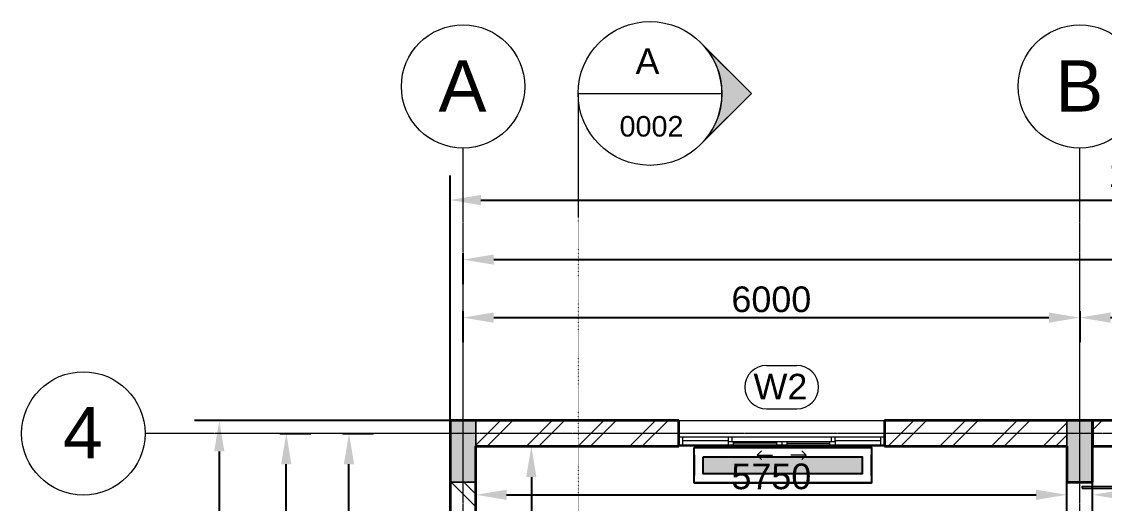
# Model space of a CAD drawing. Header units: millimetres. Extents: x -22696 to 333987, y -7117 to 2643871.
# Drawn here: x 5236 to 15770, y 11069 to 15761 of the extents above; entities that cross this region are included whole.
import ezdxf
from ezdxf.enums import TextEntityAlignment as Align

# ---------------------------------------------------------------- set-up
doc = ezdxf.new("R2010")
doc.units = ezdxf.units.MM
for name, pattern in [('Dash', [6.35, 3.175, -3.175]), ('Dot 2mm', [2, 0, -2]), ('Grid Line', [22.225, 12.7, -3.175, 3.175, -3.175])]:
    doc.linetypes.add(name, pattern=pattern)
for name, color, linetype, lineweight in [('A_Center_Line', 7, 'Continuous', 9), ('A_Col_Ele', 7, 'Continuous', 18), ('A_Col_Sec', 7, 'Continuous', 35), ('A_Dim1', 7, 'Continuous', 9), ('A_Door_Ele', 7, 'Continuous', 9), ('A_SEC', 7, 'Continuous', 9), ('A_Wall_Ele', 7, 'Continuous', 9), ('A_Wall_Plan', 7, 'Continuous', 35), ('A_Wall_Sec', 7, 'Continuous', 35), ('A_Window_Ele', 7, 'Continuous', 9), ('A_Window_Plan', 7, 'Continuous', 18), ('A_Window_tag', 7, 'Continuous', 9)]:
    doc.layers.add(name, color=color, linetype=linetype, lineweight=lineweight)
doc.layers.add('TMS122-2X28', color=241, linetype='Continuous')
doc.styles.add('Arial', font='arial.ttf', dxfattribs={"height": 250})
doc.styles.add('Arial_4', font='arial.ttf', dxfattribs={"height": 500})
doc.styles.add('Arial_5', font='arial.ttf', dxfattribs={"height": 200})
doc.styles.add('RS', font='romans.shx')
doc.dimstyles.new('MM_Diagonal_-_2_5mm_Arial', dxfattribs={"dimscale": 304.8, "dimtxt": 255.06485, "dimasz": 0.984252, "dimexe": 0.787402, "dimexo": 0.492126, "dimgap": 0.164042, "dimtad": 1, "dimdec": 0, "dimzin": 0, "dimdsep": 46, "dimtxsty": 'Arial', "dimsah": 1, "dimcen": 0.09, "dimazin": 0, "dimtfac": 1, "dimtdec": 4, "dimtix": 1, "dimtmove": 0, "dimatfit": 3, "dimfxl": 0, "dimtvp": 1, "dimtolj": 1, "dimtzin": 0, "dimarcsym": 0})

# ---------------------------------------------------------------- blocks, each defined once
blk = doc.blocks.new('MM_Aluminum Sliding window with top fix glass _3x1 Opening_ - W2-532318-00-Ground Floor Plan')
at = {"layer": 'A_Window_Ele'}
for p, q in [((-238, 211), (-195, 253)), ((-238, 211), (-195, 168)), ((-238, 211), (-88, 211)), ((238, 211), (88, 211)), ((238, 211), (195, 253)), ((238, 211), (195, 168)), ((-519, 110), (-962, 110)), ((-50, 110), (-469, 110)), ((469, 110), (50, 110)), ((962, 110), (519, 110)), ((-962, 35), (-519, 35)), ((-481, 35), (481, 35)), ((519, 35), (962, 35))]:
    blk.add_line(p, q, dxfattribs=at)
at = {"layer": 'A_Window_Plan'}
for p, q in [((-962, 110), (-1000, 110)), ((-962, 35), (-962, 110)), ((-519, 79), (-519, 110)), ((-469, 110), (-519, 110)), ((-469, 110), (-469, 80)), ((-50, 80), (-50, 110)), ((50, 110), (-50, 110)), ((0, 80), (0, 110)), ((50, 80), (50, 110)), ((469, 110), (469, 80)), ((519, 110), (469, 110)), ((519, 80), (519, 110)), ((962, 110), (962, 35)), ((1000, 110), (962, 110)), ((-1000, 35), (-962, 35)), ((-962, 73), (-519, 73)), ((-469, 80), (-519, 80)), ((-481, 79), (-519, 79)), ((-519, 79), (-519, 35)), ((-519, 35), (-481, 35)), ((-481, 35), (-481, 79)), ((-50, 95), (-469, 95)), ((-50, 80), (-469, 80)), ((50, 80), (-50, 80)), ((50, 95), (469, 95)), ((469, 80), (50, 80)), ((519, 80), (469, 80)), ((519, 79), (481, 79)), ((481, 79), (481, 35)), ((481, 35), (519, 35)), ((519, 35), (519, 79)), ((519, 73), (962, 73)), ((962, 35), (1000, 35))]:
    blk.add_line(p, q, dxfattribs=at)
blk = doc.blocks.new('MM_Single leaf Flush Door - D1-533154-00-Ground Floor Plan')
at = {"layer": 'A_Door_Ele', "color": 47, "lineweight": 25}
for p, q in [((-462, 954), (-442, 954)), ((-442, 25), (-442, 954)), ((-462, 25), (-442, 25))]:
    blk.add_line(p, q, dxfattribs=at)
at = {"layer": 'A_Door_Ele'}
blk.add_line((-462, 25), (-462, 954), dxfattribs=at)
at = {"layer": 'A_Door_Ele', "color": 5, "linetype": 'Dash', "lineweight": 18}
blk.add_arc((-462, 30), 924, 0, 88.7597, dxfattribs=at)
blk = doc.blocks.new('Grid - MM_Grid Head - Circle-325942-00-Ground Floor Plan')
at = {"layer": 'A_Center_Line'}
blk.add_circle((0, 0), 6, dxfattribs=at)
blk = doc.blocks.new('Section - Reference sheet-424616-00-Ground Floor Plan')
at = {"layer": 'A_SEC'}
h = blk.add_hatch(color=256, dxfattribs=at)
edge = h.paths.add_edge_path()
edge.add_line((-7, 16.86), (-2.51, 12.37))
edge.add_arc((-7, 7), 7, 50.0824, 129.9176)
edge.add_line((-11.49, 12.37), (-7, 16.86))
for p, q in [((-11.93, 11.93), (-7, 16.86)), ((-7, 16.86), (-11.49, 12.37)), ((-2.07, 11.93), (-7, 16.86)), ((-2.51, 12.37), (-7, 16.86)), ((-7, 0), (5, 0))]:
    blk.add_line(p, q, dxfattribs=at)
blk.add_circle((-7, 7), 7, dxfattribs=at)
blk.add_arc((-7, 7), 7, 50.0824, 129.9176, dxfattribs=at)
blk = doc.blocks.new('DIMBLOCK3-00-Ground Floor Plan')
at = {"layer": 'A_Dim1', "color": 0, "lineweight": -2}
for p, q in [((8359, 11750), (8661, 11750)), ((8421, 8050), (8421, 11450)), ((8359, 7750), (8661, 7750))]:
    blk.add_line(p, q, dxfattribs=at)
at = {"layer": 'A_Dim1', "color": 0}
for points in [[(8371, 11450), (8471, 11450), (8421, 11750)], [(8371, 8050), (8471, 8050), (8421, 7750)]]:
    blk.add_solid(points, dxfattribs=at)
at = {"layer": 'Defpoints', "color": 0}
for p in [(8209, 11750), (8421, 11750), (8209, 7750)]:
    blk.add_point(p, dxfattribs=at)
at = {"layer": 'A_Dim1', "color": 0, "insert": (8244, 9750), "char_height": 250, "width": 922.94, "attachment_point": 5, "rotation": 90, "style": 'Arial'}
blk.add_mtext('\\A1;4000', dxfattribs=at)
blk = doc.blocks.new('DIMBLOCK4-00-Ground Floor Plan')
at = {"layer": 'A_Dim1', "color": 0, "lineweight": -2}
for p, q in [((9530, 12940), (9530, 12638)), ((9830, 12878), (15230, 12878)), ((15530, 12940), (15530, 12638))]:
    blk.add_line(p, q, dxfattribs=at)
at = {"layer": 'A_Dim1', "color": 0}
for points in [[(9830, 12928), (9830, 12828), (9530, 12878)], [(15230, 12928), (15230, 12828), (15530, 12878)]]:
    blk.add_solid(points, dxfattribs=at)
at = {"layer": 'Defpoints', "color": 0}
for p in [(9530, 13090), (15530, 13090), (15530, 12878)]:
    blk.add_point(p, dxfattribs=at)
at = {"layer": 'A_Dim1', "color": 0, "insert": (12530, 13055), "char_height": 250, "width": 922.94, "attachment_point": 5, "style": 'Arial'}
blk.add_mtext('\\A1;6000', dxfattribs=at)
blk = doc.blocks.new('DIMBLOCK5-00-Ground Floor Plan')
at = {"layer": 'A_Dim1', "color": 0, "lineweight": -2}
for p, q in [((15530, 12940), (15530, 12638)), ((15830, 12878), (19430, 12878)), ((19730, 12940), (19730, 12638))]:
    blk.add_line(p, q, dxfattribs=at)
at = {"layer": 'A_Dim1', "color": 0}
for points in [[(15830, 12928), (15830, 12828), (15530, 12878)], [(19430, 12928), (19430, 12828), (19730, 12878)]]:
    blk.add_solid(points, dxfattribs=at)
at = {"layer": 'Defpoints', "color": 0}
for p in [(15530, 13090), (19730, 13090), (19730, 12878)]:
    blk.add_point(p, dxfattribs=at)
at = {"layer": 'A_Dim1', "color": 0, "insert": (17630, 13055), "char_height": 250, "width": 922.94, "attachment_point": 5, "style": 'Arial'}
blk.add_mtext('\\A1;4200', dxfattribs=at)
blk = doc.blocks.new('DIMBLOCK8-00-Ground Floor Plan')
at = {"layer": 'A_Dim1', "color": 0, "lineweight": -2}
for p, q in [((15655, 10425), (15655, 11392)), ((17690, 11214), (17690, 10912)), ((15955, 11152), (17390, 11152))]:
    blk.add_line(p, q, dxfattribs=at)
at = {"layer": 'A_Dim1', "color": 0}
for points in [[(15955, 11202), (15955, 11102), (15655, 11152)], [(17390, 11202), (17390, 11102), (17690, 11152)]]:
    blk.add_solid(points, dxfattribs=at)
at = {"layer": 'Defpoints', "color": 0}
for p in [(17690, 11364), (17690, 11152), (15655, 10275)]:
    blk.add_point(p, dxfattribs=at)
at = {"layer": 'A_Dim1', "color": 0, "insert": (16673, 11330), "char_height": 250, "width": 922.94, "attachment_point": 5, "style": 'Arial'}
blk.add_mtext('\\A1;2035', dxfattribs=at)
blk = doc.blocks.new('DIMBLOCK9-00-Ground Floor Plan')
at = {"layer": 'A_Dim1', "color": 0, "lineweight": -2}
for p, q in [((15405, 10425), (15405, 11392)), ((9655, 11214), (9655, 10912)), ((9955, 11152), (15105, 11152))]:
    blk.add_line(p, q, dxfattribs=at)
at = {"layer": 'A_Dim1', "color": 0}
for points in [[(9955, 11202), (9955, 11102), (9655, 11152)], [(15105, 11202), (15105, 11102), (15405, 11152)]]:
    blk.add_solid(points, dxfattribs=at)
at = {"layer": 'Defpoints', "color": 0}
for p in [(9655, 11364), (15405, 11152), (15405, 10275)]:
    blk.add_point(p, dxfattribs=at)
at = {"layer": 'A_Dim1', "color": 0, "insert": (12530, 11330), "char_height": 250, "width": 922.94, "attachment_point": 5, "style": 'Arial'}
blk.add_mtext('\\A1;5750', dxfattribs=at)
blk = doc.blocks.new('DIMBLOCK13-00-Ground Floor Plan')
at = {"layer": 'A_Dim1', "color": 0, "lineweight": -2}
for p, q in [((10257, 11625), (9955, 11625)), ((10195, 11325), (10195, 8175)), ((10257, 7875), (9955, 7875))]:
    blk.add_line(p, q, dxfattribs=at)
at = {"layer": 'A_Dim1', "color": 0}
for points in [[(10145, 11325), (10245, 11325), (10195, 11625)], [(10145, 8175), (10245, 8175), (10195, 7875)]]:
    blk.add_solid(points, dxfattribs=at)
at = {"layer": 'Defpoints', "color": 0}
for p in [(10407, 11625), (10195, 7875), (10407, 7875)]:
    blk.add_point(p, dxfattribs=at)
at = {"layer": 'A_Dim1', "color": 0, "insert": (10017, 9750), "char_height": 250, "width": 922.94, "attachment_point": 5, "rotation": 90, "style": 'Arial'}
blk.add_mtext('\\A1;3750', dxfattribs=at)
blk = doc.blocks.new('DIMBLOCK15-00-Ground Floor Plan')
at = {"layer": 'A_Dim1', "color": 0, "lineweight": -2}
for p, q in [((7749, 11750), (8051, 11750)), ((7811, 300), (7811, 11450)), ((7749, 0), (8051, 0))]:
    blk.add_line(p, q, dxfattribs=at)
at = {"layer": 'A_Dim1', "color": 0}
for points in [[(7761, 11450), (7861, 11450), (7811, 11750)], [(7761, 300), (7861, 300), (7811, 0)]]:
    blk.add_solid(points, dxfattribs=at)
at = {"layer": 'Defpoints', "color": 0}
for p in [(7599, 11750), (7811, 11750), (7599, 0)]:
    blk.add_point(p, dxfattribs=at)
at = {"layer": 'A_Dim1', "color": 0, "insert": (7597, 5875), "char_height": 250, "width": 2274.39, "attachment_point": 5, "rotation": 90, "style": 'Arial'}
blk.add_mtext('\\A1;11750(C/C)', dxfattribs=at)
blk = doc.blocks.new('DIMBLOCK16-00-Ground Floor Plan')
at = {"layer": 'A_Dim1', "color": 0, "lineweight": -2}
for p, q in [((9505, 11875), (6919, 11875)), ((7159, 11575), (7159, 175)), ((9505, -125), (6919, -125))]:
    blk.add_line(p, q, dxfattribs=at)
at = {"layer": 'A_Dim1', "color": 0}
for points in [[(7109, 11575), (7209, 11575), (7159, 11875)], [(7109, 175), (7209, 175), (7159, -125)]]:
    blk.add_solid(points, dxfattribs=at)
at = {"layer": 'Defpoints', "color": 0}
for p in [(9655, 11875), (7159, -125), (9655, -125)]:
    blk.add_point(p, dxfattribs=at)
at = {"layer": 'A_Dim1', "color": 0, "insert": (6945, 5875), "char_height": 250, "width": 2321.48, "attachment_point": 5, "rotation": 90, "style": 'Arial'}
blk.add_mtext('\\A1;12000(O/O)', dxfattribs=at)
blk = doc.blocks.new('DIMBLOCK17-00-Ground Floor Plan')
at = {"layer": 'A_Dim1', "color": 0, "lineweight": -2}
for p, q in [((9530, 13505), (9530, 13203)), ((23930, 13505), (23930, 13203)), ((9830, 13443), (23630, 13443))]:
    blk.add_line(p, q, dxfattribs=at)
at = {"layer": 'A_Dim1', "color": 0}
for points in [[(9830, 13493), (9830, 13393), (9530, 13443)], [(23630, 13493), (23630, 13393), (23930, 13443)]]:
    blk.add_solid(points, dxfattribs=at)
at = {"layer": 'Defpoints', "color": 0}
for p in [(9530, 13655), (23930, 13655), (23930, 13443)]:
    blk.add_point(p, dxfattribs=at)
at = {"layer": 'A_Dim1', "color": 0, "insert": (16730, 13657), "char_height": 250, "width": 2274.39, "attachment_point": 5, "style": 'Arial'}
blk.add_mtext('\\A1;14400(C/C)', dxfattribs=at)
blk = doc.blocks.new('DIMBLOCK18-00-Ground Floor Plan')
at = {"layer": 'A_Dim1', "color": 0, "lineweight": -2}
for p, q in [((9405, 11425), (9405, 14263)), ((24055, 11775), (24055, 14263)), ((9705, 14023), (23755, 14023))]:
    blk.add_line(p, q, dxfattribs=at)
at = {"layer": 'A_Dim1', "color": 0}
for points in [[(9705, 14073), (9705, 13973), (9405, 14023)], [(23755, 14073), (23755, 13973), (24055, 14023)]]:
    blk.add_solid(points, dxfattribs=at)
at = {"layer": 'Defpoints', "color": 0}
for p in [(24055, 14023), (24055, 11625), (9405, 11275)]:
    blk.add_point(p, dxfattribs=at)
at = {"layer": 'A_Dim1', "color": 0, "insert": (16730, 14237), "char_height": 250, "width": 2321.48, "attachment_point": 5, "style": 'Arial'}
blk.add_mtext('\\A1;14650(O/O)', dxfattribs=at)
blk = doc.blocks.new('Mott Window Tag - Window Tag-512810-00-Ground Floor Plan')
at = {"layer": 'A_Window_tag'}
for p, q in [((-1.4661, 2.125), (1.4661, 2.125)), ((-1.4661, -2.125), (1.4661, -2.125))]:
    blk.add_line(p, q, dxfattribs=at)
for centre, start, end in [((-1.4661, 0), 90, 270), ((1.4661, 0), 270, 90)]:
    blk.add_arc(centre, 2.125, start, end, dxfattribs=at)
blk = doc.blocks.new('2X36W-MO')
at = {"layer": 'TMS122-2X28', "linetype": 'ByBlock', "lineweight": -2}
h = blk.add_hatch(dxfattribs=at)
h.set_pattern_fill('ANGLE', color=256, style=0)
h.set_pattern_definition([(0, (0, 0), (0, 6.985), [5.08, -1.905]), (90, (0, 0), (-6.985, 4e-16), [5.08, -1.905])])
h.paths.add_polyline_path([(525, 56), (-525, 56), (-525, -56), (525, -56)])
for p, q in [((585, 116), (-585, 116)), ((585, 116), (-585, 116)), ((-585, 116), (585, 116)), ((-585, 67.5), (-585, -67.5)), ((-585, 67.5), (-585, -67.5)), ((-585, -67.5), (-585, 67.5)), ((-585, 67.5), (-585, 67.5)), ((-585, 67.5), (-585, 67.5)), ((585, -67.5), (585, 67.5)), ((585, 67.5), (585, 67.5)), ((585, -67.5), (585, 67.5)), ((585, 67.5), (585, 67.5)), ((585, 67.5), (585, -67.5)), ((-585, -67.5), (-585, -67.5)), ((-585, -67.5), (-585, -67.5)), ((585, -67.5), (585, -67.5)), ((585, -67.5), (585, -67.5)), ((-585, -116), (585, -116)), ((585, -116), (-585, -116)), ((-585, -116), (585, -116))]:
    blk.add_line(p, q, dxfattribs=at)
for points in [[(-585, 116), (585, 116), (585, -116), (-585, -116)], [(-525, 56), (525, 56), (525, -56), (-525, -56)]]:
    blk.add_lwpolyline(points, close=True, dxfattribs=at)
at = {"layer": 'TMS122-2X28', "linetype": 'ByBlock', "lineweight": -2, "style": 'RS'}
blk.add_attdef('FIX.NO', text='', height=150, dxfattribs=at).set_placement((-50.9, -253.1), align=Align.MIDDLE_CENTER)

msp = doc.modelspace()

# ---------------------------------------------------------------- hatches: boundary and pattern name
at = {"layer": 'A_Col_Ele'}
for points in [[(9655.5, 11275), (9655.5, 11875), (9405.5, 11875), (9405.5, 11275)], [(15655.5, 11275), (15655.5, 11875), (15405.5, 11875), (15405.5, 11275)]]:
    msp.add_hatch(color=9, dxfattribs=at).paths.add_polyline_path(points)
at = {"layer": 'A_Wall_Plan', "lineweight": 9}
h = msp.add_hatch(dxfattribs=at)
h.set_pattern_fill('FP_4', color=8, angle=-315, style=0, pattern_type=2)
h.set_pattern_definition([(225, (12530.48, 11875), (251.447, -251.447), []), (225, (12530.48, 11494), (251.447, -251.447), [])])
h.paths.add_polyline_path([(15405.5, 11625), (15405.5, 11875), (13630.5, 11875), (13630.5, 11625)])
h.paths.add_polyline_path([(9655.5, 11625), (11630.5, 11625), (11630.5, 11875), (9655.5, 11875)])
h = msp.add_hatch(dxfattribs=at)
h.set_pattern_fill('FP_15', color=8, angle=-315, style=0, pattern_type=2)
h.set_pattern_definition([(225, (16755.48, 11875), (251.45, -251.45), []), (225, (16755.48, 11494), (251.45, -251.45), [])])
h.paths.add_polyline_path([(17855.5, 11625), (17855.5, 11875), (17273, 11875), (17273, 11625), (17805.5, 11625)])
h.paths.add_polyline_path([(16073, 11625), (16073, 11875), (15655.5, 11875), (15655.5, 11625)])
h = msp.add_hatch(dxfattribs=at)
h.set_pattern_fill('FP_3', color=8, angle=45, style=0, pattern_type=2)
h.set_pattern_definition([(315, (9405.48, 5875), (251.447, 251.447), []), (315, (9786.48, 5875), (251.447, 251.447), [])])
h.paths.add_polyline_path([(9655.5, 475), (9655.5, 1020), (9405.5, 1020), (9405.5, 475)])
h.paths.add_polyline_path([(9655.5, 3020), (9655.5, 3625), (9405.5, 3625), (9405.5, 3020)])
h.paths.add_polyline_path([(9405.5, 3875), (9655.5, 3875), (9655.5, 7625), (9405.5, 7625), (9405.5, 4684.4)])
h.paths.add_polyline_path([(9655.5, 7875), (9655.5, 8625), (9405.5, 8625), (9405.5, 7875)])
h.paths.add_polyline_path([(9655.5, 10625), (9655.5, 11275), (9405.5, 11275), (9405.5, 10625)])

# ---------------------------------------------------------------- linework, layer by layer
at = {"layer": 'A_Center_Line', "color": 8, "linetype": 'Grid Line'}
for p, q in [((9530.5, -1218.2), (9530.5, 14529.3)), ((15530.5, -1218.2), (15530.5, 14529.3)), ((24773.5, 11750), (6436.5, 11750))]:
    msp.add_line(p, q, dxfattribs=at)
at = {"layer": 'A_Col_Ele', "color": 7}
for p, q in [((9655.5, 11625), (9655.5, 11875)), ((15405.5, 11875), (15405.5, 11625)), ((9405.5, 11275), (9655.5, 11275))]:
    msp.add_line(p, q, dxfattribs=at)
at = {"layer": 'A_Col_Sec'}
for p, q in [((9655.5, 11875), (9405.5, 11875)), ((9405.5, 11875), (9405.5, 11275)), ((15655.5, 11875), (15405.5, 11875)), ((15655.5, 11275), (15655.5, 11875)), ((9655.5, 11275), (9655.5, 11625)), ((15405.5, 11625), (15405.5, 11275)), ((15405.5, 11275), (15655.5, 11275))]:
    msp.add_line(p, q, dxfattribs=at)
at = {"layer": 'A_SEC'}
msp.add_line((10649.6, 15060.9), (12049.6, 15060.9), dxfattribs=at)
at = {"layer": 'A_SEC', "linetype": 'Dot 2mm'}
msp.add_line((10649.6, 14360.9), (10649.6, -1726.2), dxfattribs=at)
at = {"layer": 'A_Wall_Ele', "color": 7}
for p, q in [((9655.5, 11875), (9655.5, 11625)), ((11630.5, 11875), (13630.5, 11875)), ((15405.5, 11625), (15405.5, 11875)), ((13630.5, 11625), (11630.5, 11625)), ((9655.5, 11275), (9405.5, 11275))]:
    msp.add_line(p, q, dxfattribs=at)
at = {"layer": 'A_Wall_Sec'}
for p, q in [((11630.5, 11875), (9655.5, 11875)), ((11630.5, 11625), (11630.5, 11875)), ((15405.5, 11875), (13630.5, 11875)), ((13630.5, 11875), (13630.5, 11625)), ((16073, 11875), (15655.5, 11875)), ((15655.5, 11875), (15655.5, 11625)), ((9655.5, 11625), (11630.5, 11625)), ((13630.5, 11625), (15405.5, 11625)), ((15655.5, 11625), (16073, 11625)), ((9405.5, 11275), (9405.5, 10625)), ((9655.5, 10625), (9655.5, 11275))]:
    msp.add_line(p, q, dxfattribs=at)

# ---------------------------------------------------------------- block references
at = {"layer": 'A_Center_Line', "xscale": 99.99999999999993, "yscale": 99.99999999999993, "zscale": 99.99999999999993}
for p in [(9530.5, 15129.3), (15530.5, 15129.3)]:
    msp.add_blockref('Grid - MM_Grid Head - Circle-325942-00-Ground Floor Plan', p, dxfattribs=at)
at = {"layer": 'A_Center_Line', "xscale": 99.99999999999993, "yscale": 99.99999999999993, "zscale": 99.99999999999993, "rotation": 90}
msp.add_blockref('Grid - MM_Grid Head - Circle-325942-00-Ground Floor Plan', (5836.5, 11750), dxfattribs=at)
at = {"layer": 'A_Door_Ele', "lineweight": 25, "rotation": 269.9999999999999}
msp.add_blockref('MM_Single leaf Flush Door - D1-533154-00-Ground Floor Plan', (15530.5, 10775), dxfattribs=at)
at = {"layer": 'A_SEC', "xscale": 99.99999999999993, "yscale": 99.99999999999993, "zscale": 99.99999999999993, "rotation": 269.9999999999996}
msp.add_blockref('Section - Reference sheet-424616-00-Ground Floor Plan', (10649.6, 14360.9), dxfattribs=at)
at = {"layer": 'A_Window_Ele', "rotation": 180}
msp.add_blockref('MM_Aluminum Sliding window with top fix glass _3x1 Opening_ - W2-532318-00-Ground Floor Plan', (12630.5, 11750), dxfattribs=at)
at = {"layer": 'A_Window_tag', "xscale": 99.99999999999993, "yscale": 99.99999999999993, "zscale": 99.99999999999993}
msp.add_blockref('Mott Window Tag - Window Tag-512810-00-Ground Floor Plan', (12630.5, 12200.5), dxfattribs=at)
at = {"layer": 'TMS122-2X28', "xscale": 1.475156507751813, "yscale": 1.475156507751813, "zscale": 1.475156507751813}
msp.add_blockref('2X36W-MO', (12640.6, 11440.6), dxfattribs=at)

# ---------------------------------------------------------------- texts
at = {"layer": 'A_Center_Line', "char_height": 500, "attachment_point": 1, "style": 'Arial_4'}
for s, insert, width in [('A', (9292.4, 15385.2), 569.198), ('B', (15292.4, 15385.2), 569.198), ('4', (5637.6, 12008.4), 481.012)]:
    msp.add_mtext(s, dxfattribs=dict(at, insert=insert, width=width))
at = {"layer": 'A_SEC', "attachment_point": 1}
for s, insert, char_height, width, style in [('A', (11208.5, 15500.2), 250, 280.591, 'Arial'), ('0002', (11053.4, 14841.5), 200, 769.62, 'Arial_5')]:
    msp.add_mtext(s, dxfattribs=dict(at, insert=insert, char_height=char_height, width=width, style=style))
at = {"layer": 'A_Window_tag', "insert": (12356.5, 12330.6), "char_height": 250, "width": 649.367, "attachment_point": 1, "style": 'Arial'}
msp.add_mtext('W2', dxfattribs=at)

# ---------------------------------------------------------------- dimensions: what is measured, and where the dimension line sits
at = {"layer": 'A_Dim1'}
for base, p1, p2, override, picture, middle in [((24055.5, 14023.1), (9405.5, 11275), (24055.5, 11625), {"dimpost": '<>(O/O)', "dimfxl": 14654.180291}, 'DIMBLOCK18-00-Ground Floor Plan', (16730.5, 14237)), ((23930.5, 13442.9), (9530.5, 13655), (23930.5, 13655), {"dimpost": '<>(C/C)', "dimfxl": 14400}, 'DIMBLOCK17-00-Ground Floor Plan', (16730.5, 13656.8)), ((15530.5, 12877.6), (9530.5, 13089.7), (15530.5, 13089.7), {"dimpost": '<>', "dimfxl": 6000}, 'DIMBLOCK4-00-Ground Floor Plan', (12530.5, 13055.3)), ((19730.5, 12877.6), (15530.5, 13089.7), (19730.5, 13089.7), {"dimpost": '<>', "dimfxl": 4200}, 'DIMBLOCK5-00-Ground Floor Plan', (17630.5, 13055.3)), ((15405.5, 11151.9), (9655.5, 11364), (15405.5, 10275), {"dimpost": '<>', "dimfxl": 5852.223141}, 'DIMBLOCK9-00-Ground Floor Plan', (12530.5, 11329.6)), ((17690.5, 11151.9), (15655.5, 10275), (17690.5, 11364), {"dimpost": '<>', "dimfxl": 2308.081605}, 'DIMBLOCK8-00-Ground Floor Plan', (16673, 11329.6))]:
    dim = msp.add_linear_dim(base=base, p1=p1, p2=p2, dimstyle='MM_Diagonal_-_2_5mm_Arial', override=override, dxfattribs=at)
    dim.commit()
    dim.dimension.update_dxf_attribs({"geometry": picture, "text_midpoint": middle})
for base, p1, p2, override, picture, middle in [((7158.6, -125), (9655.5, 11875), (9655.5, -125), {"dimpost": '<>(O/O)', "dimfxl": 12000}, 'DIMBLOCK16-00-Ground Floor Plan', (6944.7, 5875)), ((7811.4, 11750), (7599.2, 0), (7599.2, 11750), {"dimpost": '<>(C/C)', "dimfxl": 11750}, 'DIMBLOCK15-00-Ground Floor Plan', (7597.5, 5875)), ((8421.4, 11750), (8209.2, 7750), (8209.2, 11750), {"dimpost": '<>', "dimfxl": 4000}, 'DIMBLOCK3-00-Ground Floor Plan', (8243.7, 9750)), ((10195, 7875), (10407.1, 11625), (10407.1, 7875), {"dimpost": '<>', "dimfxl": 3750}, 'DIMBLOCK13-00-Ground Floor Plan', (10017.3, 9750))]:
    dim = msp.add_linear_dim(base=base, p1=p1, p2=p2, angle=90, dimstyle='MM_Diagonal_-_2_5mm_Arial', override=override, dxfattribs=at)
    dim.commit()
    dim.dimension.update_dxf_attribs({"geometry": picture, "text_midpoint": middle})

doc.saveas('drawing.dxf')
